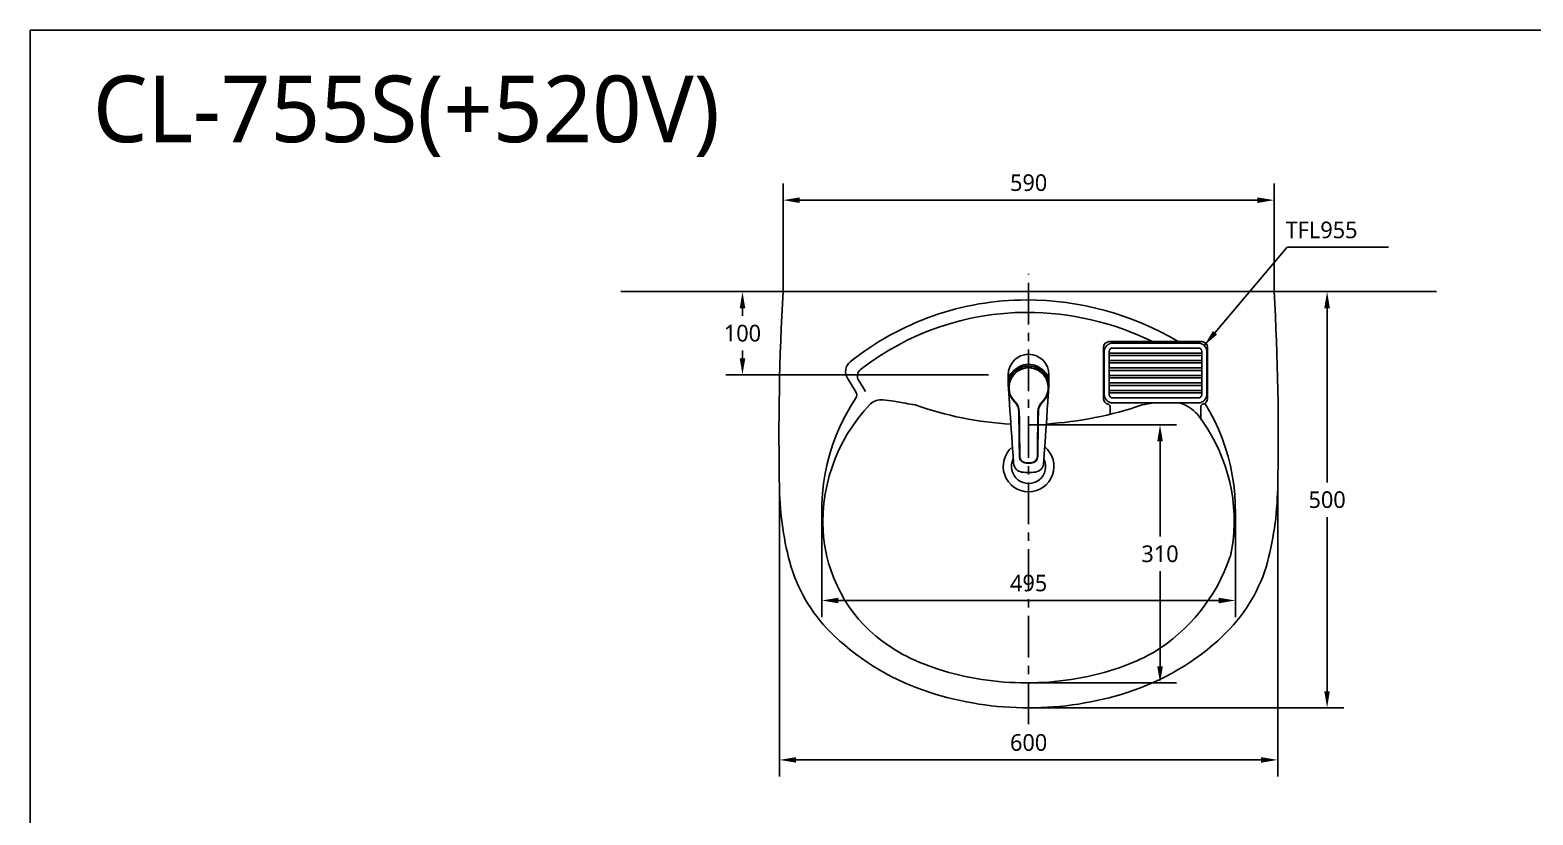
# Model space of a CAD drawing. Extents: x 3779 to 6879, y 0 to 2100.
# Drawn here: x 3779 to 5585, y 1157 to 2100 of the extents above; entities that cross this region are included whole.
import ezdxf

# ---------------------------------------------------------------- set-up
doc = ezdxf.new("R2010")
doc.units = 0
doc.header["$LTSCALE"] = 20
doc.header["$MEASUREMENT"] = 0
doc.linetypes.add('CENTER', pattern=[2, 1.25, -0.25, 0.25, -0.25])
doc.layers.get('0').update_dxf_attribs({"linetype": 'CONTINUOUS'})
doc.layers.get('DEFPOINTS').update_dxf_attribs({"linetype": 'CONTINUOUS'})
for name, color, linetype in [('1', 1, 'CONTINUOUS'), ('3', 3, 'CONTINUOUS'), ('5', 5, 'CONTINUOUS'), ('BASE', 3, 'CONTINUOUS'), ('CENTER', 2, 'CENTER')]:
    doc.layers.add(name, color=color, linetype=linetype)
doc.styles.add('GHS', font='romans', dxfattribs={"bigfont": 'ghs'})
doc.styles.get("Standard").update_dxf_attribs({"font": 'NanumGothic.ttf'})
doc.dimstyles.get("Standard").update_dxf_attribs({"dimtxt": 2.5, "dimasz": 2, "dimexe": 2, "dimexo": 1, "dimgap": 1.5, "dimtad": 1, "dimdec": 0, "dimlfac": 10, "dimrnd": 0.5, "dimzin": 0, "dimdsep": 46, "dimtxsty": 'Standard', "dimcen": 0, "dimclrt": 2, "dimadec": 0, "dimazin": 0, "dimtfac": 1, "dimtdec": 0, "dimtmove": 0, "dimatfit": 3, "dimfxl": 1, "dimtolj": 1, "dimtzin": 0, "dimarcsym": 0})

# ---------------------------------------------------------------- blocks, each defined once
blk = doc.blocks.new('*D51')
at = {"layer": '1', "color": 3, "lineweight": -2, "transparency": 16777216}
for p, q in [((4679.8, 1549.2), (4679.8, 1203.3)), ((5278.5, 1549.2), (5278.5, 1203.3)), ((4699.8, 1223.3), (5258.5, 1223.3))]:
    blk.add_line(p, q, dxfattribs=at)
at = {"layer": '1', "color": 3, "transparency": 16777216}
for points in [[(4699.8, 1226.6), (4699.8, 1219.9), (4679.8, 1223.3)], [(5258.5, 1226.6), (5258.5, 1219.9), (5278.5, 1223.3)]]:
    blk.add_solid(points, dxfattribs=at)
at = {"layer": 'DEFPOINTS', "color": 0, "transparency": 16777216}
for p in [(4679.8, 1549.2), (5278.5, 1549.2), (5278.5, 1223.3)]:
    blk.add_point(p, dxfattribs=at)
at = {"layer": '1', "color": 2, "transparency": 16777216, "insert": (4979.2, 1244.1), "char_height": 20, "attachment_point": 5}
blk.add_mtext('\\A1;600', dxfattribs=at)
blk = doc.blocks.new('*D52')
at = {"layer": '1', "color": 3, "lineweight": -2, "transparency": 16777216}
for p, q in [((5274.2, 1785.8), (5357.9, 1785.8)), ((5337.9, 1765.8), (5337.9, 1556.7)), ((5337.9, 1305.8), (5337.9, 1515)), ((4979.2, 1285.8), (5357.9, 1285.8))]:
    blk.add_line(p, q, dxfattribs=at)
at = {"layer": '1', "color": 3, "transparency": 16777216}
for points in [[(5334.5, 1765.8), (5341.2, 1765.8), (5337.9, 1785.8)], [(5334.5, 1305.8), (5341.2, 1305.8), (5337.9, 1285.8)]]:
    blk.add_solid(points, dxfattribs=at)
at = {"layer": 'DEFPOINTS', "color": 0, "transparency": 16777216}
for p in [(5274.2, 1785.8), (4979.2, 1285.8), (5337.9, 1285.8)]:
    blk.add_point(p, dxfattribs=at)
at = {"layer": '1', "color": 2, "transparency": 16777216, "insert": (5337.9, 1535.8), "char_height": 20, "attachment_point": 5}
blk.add_mtext('\\A1;500', dxfattribs=at)
blk = doc.blocks.new('*D53')
at = {"layer": '1', "color": 3, "lineweight": -2, "transparency": 16777216}
for p, q in [((4684.2, 1785.8), (4684.2, 1915.7)), ((5274.2, 1785.8), (5274.2, 1915.7)), ((4704.2, 1895.7), (5254.2, 1895.7))]:
    blk.add_line(p, q, dxfattribs=at)
at = {"layer": '1', "color": 3, "transparency": 16777216}
for points in [[(4704.2, 1899), (4704.2, 1892.3), (4684.2, 1895.7)], [(5254.2, 1899), (5254.2, 1892.3), (5274.2, 1895.7)]]:
    blk.add_solid(points, dxfattribs=at)
at = {"layer": 'DEFPOINTS', "color": 0, "transparency": 16777216}
for p in [(5274.2, 1895.7), (4684.2, 1785.8), (5274.2, 1785.8)]:
    blk.add_point(p, dxfattribs=at)
at = {"layer": '1', "color": 2, "transparency": 16777216, "insert": (4979.2, 1916.6), "char_height": 20, "attachment_point": 5}
blk.add_mtext('\\A1;590', dxfattribs=at)
blk = doc.blocks.new('*D54')
at = {"layer": '1', "color": 3, "lineweight": -2, "transparency": 16777216}
for p, q in [((4684.2, 1785.8), (4615.3, 1785.8)), ((4635.3, 1765.8), (4635.3, 1756.6)), ((4635.3, 1705.8), (4635.3, 1715)), ((4930.8, 1685.8), (4615.3, 1685.8))]:
    blk.add_line(p, q, dxfattribs=at)
at = {"layer": '1', "color": 3, "transparency": 16777216}
for points in [[(4632, 1765.8), (4638.7, 1765.8), (4635.3, 1785.8)], [(4632, 1705.8), (4638.7, 1705.8), (4635.3, 1685.8)]]:
    blk.add_solid(points, dxfattribs=at)
at = {"layer": 'DEFPOINTS', "color": 0, "transparency": 16777216}
for p in [(4684.2, 1785.8), (4635.3, 1685.8), (4930.8, 1685.8)]:
    blk.add_point(p, dxfattribs=at)
at = {"layer": '1', "color": 2, "transparency": 16777216, "insert": (4635.3, 1735.8), "char_height": 20, "attachment_point": 5}
blk.add_mtext('\\A1;100', dxfattribs=at)
blk = doc.blocks.new('*D55')
at = {"layer": '1', "color": 3, "lineweight": -2, "transparency": 16777216}
for p, q in [((4730.6, 1522.1), (4730.6, 1394.8)), ((5227.7, 1522.1), (5227.7, 1394.8)), ((5207.7, 1414.8), (4750.6, 1414.8))]:
    blk.add_line(p, q, dxfattribs=at)
at = {"layer": '1', "color": 3, "transparency": 16777216}
for points in [[(4750.6, 1418.1), (4750.6, 1411.4), (4730.6, 1414.8)], [(5207.7, 1418.1), (5207.7, 1411.4), (5227.7, 1414.8)]]:
    blk.add_solid(points, dxfattribs=at)
at = {"layer": 'DEFPOINTS', "color": 0, "transparency": 16777216}
for p in [(4730.6, 1522.1), (5227.7, 1522.1), (4730.6, 1414.8)]:
    blk.add_point(p, dxfattribs=at)
at = {"layer": '1', "color": 2, "transparency": 16777216, "insert": (4979.2, 1435.7), "char_height": 20, "attachment_point": 5}
blk.add_mtext('\\A1;495', dxfattribs=at)
blk = doc.blocks.new('*D56')
at = {"layer": '1', "color": 3, "lineweight": -2, "transparency": 16777216}
for p, q in [((4979.2, 1625.9), (5157.1, 1625.9)), ((5137.1, 1605.9), (5137.1, 1491.8)), ((5137.1, 1335.8), (5137.1, 1449.9)), ((4979.2, 1315.8), (5157.1, 1315.8))]:
    blk.add_line(p, q, dxfattribs=at)
at = {"layer": '1', "color": 3, "transparency": 16777216}
for points in [[(5133.8, 1605.9), (5140.5, 1605.9), (5137.1, 1625.9)], [(5133.8, 1335.8), (5140.5, 1335.8), (5137.1, 1315.8)]]:
    blk.add_solid(points, dxfattribs=at)
at = {"layer": 'DEFPOINTS', "color": 0, "transparency": 16777216}
for p in [(4979.2, 1625.9), (5137.1, 1625.9), (4979.2, 1315.8)]:
    blk.add_point(p, dxfattribs=at)
at = {"layer": '1', "color": 2, "transparency": 16777216, "insert": (5137.1, 1470.8), "char_height": 20, "attachment_point": 5}
blk.add_mtext('\\A1;310', dxfattribs=at)

msp = doc.modelspace()

# ---------------------------------------------------------------- linework, layer by layer
at = {"color": 7}
for p, q in [((4684.16288, 1785.823), (4979.16288, 1785.823)), ((5274.16288, 1785.823), (4979.16288, 1785.823)), ((4771.59559, 1665.52731), (4761.44993, 1681.72854)), ((4783.18019, 1665.86966), (4774.97182, 1678.97731))]:
    msp.add_line(p, q, dxfattribs=at)
for centre, radius, start, end in [((7679.16288, 1612.6901), 3000, 176.69156701, 181.21355684), ((4976.66288, 1437.02092), 338.80208, 90, 128.71023198), ((4976.7556, 1419.39421), 356.4288, 59.28510223, 90.01490425), ((2279.16288, 1612.6901), 3000, 358.78644316, 3.30843299), ((4976.66288, 1437.02092), 323.80208, 90, 128.00461267), ((4976.73024, 1416.03695), 344.78605, 63.95999579, 90.01119468), ((4774.16288, 1689.68975), 15, 128.71023198, 212.0559534), ((4783.44712, 1684.28478), 10, 128.00461267, 212.0559534), ((4765.66288, 1661.81208), 7, 322.83449066, 32.0559534), ((4976.64358, 1522.10984), 246.05529, 146.59310921, 192.29392095), ((4937.047, 1508.9637), 205.08256, 136.18559513, 186.20428917), ((4802.1486, 1635.823), 20, 84.31272434, 130.86788306), ((4774.40095, 1357.20127), 300, 79.05464263, 84.31272434), ((4976.66288, 2403.073), 765.25, 259.05464263, 259.91889278), ((4983.11646, 2050.74753), 424.97354, 250.70790399, 266.60066824), ((4970.0168, 2081.87409), 456.09952, 273.8229468, 288.61588634), ((4981.66288, 2403.073), 765.25, 280.08110722, 281.0763954), ((5145.53545, 1604.46274), 50, 42.90598231, 72.23355994), ((4980.15463, 1522.10673), 247.58007, 348.45460261, 31.56162823), ((5014.87056, 1509.13779), 211.47268, 353.93645988, 37.71491731), ((4979.16288, 1575.823), 30.5, 129.41408564, 50.58587576), ((4979.16288, 1575.823), 20.5, 153.61227069, 26.38772931), ((5052.90421, 1556.17111), 373.13443, 181.0776874, 195.73496953), ((4905.42155, 1556.17111), 373.13443, 344.26503047, 358.9223126), ((4957.66775, 1519.9619), 227.06556, 192.78389781, 192.9282645), ((4911.79525, 1509.43188), 180, 192.9282645, 241.99567417), ((5017.24201, 1536.46985), 215.45425, 301.30502539, 341.17497337), ((5173.84585, 1483.08121), 50, 341.17497337, 347.8469159), ((4879.66288, 1513.823), 195, 197.56280558, 226.56150165), ((5078.66288, 1513.823), 195, 313.43849835, 342.43719442), ((4951.85831, 1590.06485), 300, 226.56150165, 252.33902785), ((5006.46744, 1590.06485), 300, 287.66097215, 313.43849835), ((4949.35831, 1580.06485), 260, 241.99567417, 252.33902785), ((5003.96744, 1580.06485), 260, 287.66097215, 297.25164259), ((5077.23135, 1437.8242), 100, 297.25164259, 301.30502539), ((4976.66288, 1665.823), 350, 252.33902785, 270), ((4976.66288, 1665.823), 350, 270, 287.66097215), ((4979.16288, 1675.823), 390, 252.33902785, 270), ((4979.16288, 1675.823), 390, 270, 287.66097215)]:
    msp.add_arc(centre, radius, start, end, dxfattribs=at)
at = {"layer": '1'}
msp.add_line((4489.16288, 1785.823), (5469.16288, 1785.823), dxfattribs=at)
at = {"layer": '1', "color": 7, "linetype": 'Continuous'}
for p, q in [((4976.16288, 1696.00776, 36.5), (4976.16288, 1696.42168, 36.5)), ((4982.16288, 1696.42168, 36.5), (4982.16288, 1696.00776, 36.5)), ((4955.16288, 1674.14059, 36.5), (4955.16288, 1670.49138, 36.5)), ((5003.16288, 1670.49138, 36.5), (5003.16288, 1674.14059, 36.5)), ((4967.56765, 1632.13928, 36.5), (4967.45997, 1641.6045, 36.5)), ((4967.95994, 1641.6102, 36.5), (4968.06762, 1632.14498, 36.5)), ((4990.25814, 1632.14498, 36.5), (4990.36582, 1641.6102, 36.5)), ((4990.86578, 1641.6045, 36.5), (4990.75811, 1632.13928, 36.5)), ((4990.54555, 1615.28975, 36.5), (4990.54706, 1615.28974, 36.5)), ((4976.07171, 1579.84496, 36.5), (4976.07171, 1580.34496, 36.5)), ((4976.07171, 1580.34496, 36.5), (4982.25404, 1580.34496, 36.5)), ((4976.07171, 1579.84496, 36.5), (4982.25404, 1579.84496, 36.5)), ((4982.25404, 1579.84496, 36.5), (4982.25404, 1580.34496, 36.5))]:
    msp.add_line(p, q, dxfattribs=at)
at = {"layer": '1', "color": 7}
msp.add_arc((5189.16288, 1647.67559), 3, 101.53695903, 180, dxfattribs=at)
at = {"layer": '1', "color": 7, "linetype": 'Continuous', "extrusion": (0, 0, -1)}
for centre, major_axis, ratio, start_param, end_param in [((4979.16288, 1670.49138, 36.5), (0, -24.17282), 0.992851, 0.7650129596, 5.5181723476), ((4979.16288, 1670.4914, 36.5), (0, -23.67655), 0.992543, 0.7650129596, 5.5181723476), ((4979.16288, 1674.14059, 36.5), (-24, 0), 0.935718, 0, 1.4454684956), ((4979.16288, 1674.14059, 36.5), (-24, 0), 0.935718, 1.696124158, 3.1415926536), ((4951.46102, 1641.41967, 36.5), (0, -16.12768), 0.992083, 3.9066056132, 4.7009281642), ((4951.46102, 1641.41969, 36.5), (0, -16.62396), 0.992543, 3.9066056132, 4.7009281642), ((5006.86474, 1641.41969, 36.5), (0, -16.62396), 0.992543, 1.582257143, 2.376579694), ((5006.86474, 1641.41967, 36.5), (0, -16.12768), 0.992083, 1.582257143, 2.376579694), ((4974.56373, 1632.52418, 36.5), (-2.47819, 218.64475), 0.032013, 4.6338460931, 4.7109914189), ((4974.56373, 1632.52419, 36.5), (-2.47802, 218.62987), 0.029729, 4.633846093, 4.7109914191), ((4983.76203, 1632.52419, 36.5), (-2.47802, -218.62987), 0.029729, 4.7137865417, 4.7909318677), ((4983.76203, 1632.52418, 36.5), (-2.47819, -218.64475), 0.032013, 4.7137865417, 4.7909318677)]:
    msp.add_ellipse(centre, major_axis=major_axis, ratio=ratio, start_param=start_param, end_param=end_param, dxfattribs=at)
at = {"layer": '1', "color": 7, "linetype": 'Continuous'}
for centre, major_axis, ratio, start_param, end_param in [((4962.88804, 1653.41175, 36.5), (-0.34762, -0.35939), 0.000015, 4.7123730788, 6.3712122468), ((4995.43772, 1653.41175, 36.5), (0.34762, -0.35939), 0.000015, 6.195158368, 7.8539975355), ((4967.95997, 1641.61019, 36.5), (-0.49997, -0.00569), 0.000022, 4.7124339599, 6.281755616), ((4968.06764, 1632.14497, 36.5), (-0.49997, -0.00569), 0.000022, 4.7124339599, 6.2817556166), ((4990.25812, 1632.14497, 36.5), (-0.49997, 0.00569), 0.000022, 3.1423044831, 4.712343232), ((4990.36579, 1641.61019, 36.5), (-0.49997, 0.00569), 0.000022, 3.1423044831, 4.712343232), ((4968.27865, 1615.29657, 36.5), (-0.49995, -0.00684), 0.000022, 4.7124451401, 6.283743557), ((4990.04711, 1615.29657, 36.5), (-0.49995, 0.00684), 0.000022, 3.1423726129, 4.7123332829), ((4968.6606, 1587.71131, 36.5), (-0.49995, -0.00702), 0.000022, 4.7124463904, 6.2848620927), ((4989.66515, 1587.71131, 36.5), (-0.49995, 0.00702), 0.000022, 3.142382966, 4.712333291)]:
    msp.add_ellipse(centre, major_axis=major_axis, ratio=ratio, start_param=start_param, end_param=end_param, dxfattribs=at)
for points, knots in [([(4982.16288, 1696.00776, 36.5), (4982.16288, 1695.96702, 36.5), (4982.10539, 1695.93309, 36.5), (4981.88524, 1695.88219, 36.5), (4981.71964, 1695.8644, 36.5), (4981.30366, 1695.84118, 36.5), (4981.04713, 1695.83532, 36.5), (4980.47893, 1695.82934, 36.5), (4980.15916, 1695.829, 36.5), (4979.50409, 1695.82887, 36.5), (4979.15981, 1695.829, 36.5), (4978.49554, 1695.8289, 36.5), (4978.1663, 1695.82869, 36.5), (4977.56499, 1695.83153, 36.5), (4977.28481, 1695.83473, 36.5), (4976.80994, 1695.85055, 36.5), (4976.60927, 1695.86361, 36.5), (4976.31623, 1695.90444, 36.5), (4976.21988, 1695.93291, 36.5), (4976.16926, 1695.98104, 36.5), (4976.16288, 1695.99401, 36.5), (4976.16288, 1696.00776, 36.5)], [0, 0, 0, 0, 0.1068488527, 0.1068488527, 0.2136620251, 0.2136620251, 0.321009761, 0.321009761, 0.4287284182, 0.4287284182, 0.5358739252, 0.5358739252, 0.6424034434, 0.6424034434, 0.7492201446, 0.7492201446, 0.8567851395, 0.8567851395, 0.9644038311, 0.9644038311, 1, 1, 1, 1]), ([(4968.27862, 1615.29658, 36.5), (4968.33787, 1610.96365, 36.5), (4968.39742, 1606.63072, 36.5), (4968.5246, 1597.43564, 36.5), (4968.59231, 1592.57347, 36.5), (4968.66058, 1587.71132, 36.5)], [0, 0, 0, 0, 0.4712209705, 0.4712209705, 1, 1, 1, 1]), ([(4989.66517, 1587.71132, 36.5), (4989.72602, 1592.04422, 36.5), (4989.78641, 1596.37714, 36.5), (4989.91378, 1605.57222, 36.5), (4989.98066, 1610.4344, 36.5), (4990.04714, 1615.29658, 36.5)], [0, 0, 0, 0, 0.4712209719, 0.4712209719, 1, 1, 1, 1]), ([(4976.07171, 1579.85607, 36.5), (4973.9987, 1579.85607, 36.5), (4971.96836, 1580.71061, 36.5), (4969.06829, 1583.59792, 36.5), (4968.20046, 1585.63204, 36.5), (4968.17121, 1587.70443, 36.5)], [0, 0, 0, 0, 0.5, 0.5, 1, 1, 1, 1]), ([(4968.66058, 1587.71132, 36.5), (4968.68792, 1585.76424, 36.5), (4969.4956, 1583.86643, 36.5), (4972.21674, 1581.14959, 36.5), (4974.12399, 1580.34496, 36.5), (4976.07171, 1580.34496, 36.5)], [0, 0, 0, 0, 0.5, 0.5, 1, 1, 1, 1]), ([(4982.25404, 1580.34496, 36.5), (4984.20176, 1580.34496, 36.5), (4986.10464, 1581.14681, 36.5), (4988.82836, 1583.86304, 36.5), (4989.63784, 1585.76423, 36.5), (4989.66517, 1587.71132, 36.5)], [0, 0, 0, 0, 0.5, 0.5, 1, 1, 1, 1]), ([(4990.15455, 1587.70443, 36.5), (4990.1253, 1585.63239, 36.5), (4989.26431, 1583.60925, 36.5), (4986.36806, 1580.71674, 36.5), (4984.32669, 1579.85607, 36.5), (4982.25404, 1579.85607, 36.5)], [0, 0, 0, 0, 0.5, 0.5, 1, 1, 1, 1])]:
    msp.add_open_spline(points, degree=3, knots=knots, dxfattribs=at)
for points in [[(4967.77882, 1615.28974, 36.5), (4967.9666, 1601.49696, 36.5), (4968.1627, 1587.70432, 36.5)], [(4990.1649, 1587.70429, 36.5), (4990.3593, 1601.49696, 36.5), (4990.54558, 1615.28975, 36.5)]]:
    msp.add_open_spline(points, degree=2, dxfattribs=at)
at = {"layer": '3', "color": 7}
for p, q in [((5069.16288, 1657.47355), (5069.16288, 1718.823)), ((5076.16288, 1725.823), (5187.16288, 1725.823)), ((5194.16288, 1657.47355), (5194.16288, 1718.823)), ((5077.16288, 1638.8107), (5077.16288, 1647.67559)), ((5186.16288, 1633.15244), (5186.16288, 1647.67559))]:
    msp.add_line(p, q, dxfattribs=at)
for centre, radius, start, end in [((5076.16288, 1718.823), 7, 90, 180), ((5187.16288, 1718.823), 7, 0, 90), ((5076.16288, 1657.47355), 7, 180, 258.46304097), ((5074.16288, 1647.67559), 3, 0, 78.46304097), ((5187.16288, 1657.47355), 7, 281.53695903, 0)]:
    msp.add_arc(centre, radius, start, end, dxfattribs=at)
at = {"layer": '5', "color": 7, "linetype": 'Continuous'}
for p, q in [((4954.66288, 1685.823, 36.5), (4954.66288, 1677.85936, 36.5)), ((5003.66288, 1677.85936, 36.5), (5003.66288, 1685.823, 36.5))]:
    msp.add_line(p, q, dxfattribs=at)
at = {"layer": '5', "color": 212}
msp.add_lwpolyline([(3779.16288, 2100), (6879.16288, 2100), (6879.16288, 0), (3779.16288, 0)], close=True, dxfattribs=at)
at = {"layer": '5', "color": 7, "linetype": 'Continuous'}
msp.add_ellipse((4979.16288, 1685.823), major_axis=(0, -24.68399), ratio=0.992546, start_param=1.5707963423, end_param=4.7123889855, dxfattribs=at)
at = {"layer": '5', "color": 7, "linetype": 'Continuous', "extrusion": (0, 0, -1)}
for centre, major_axis, start_param, end_param in [((4979.163, 1394.56553, 36.5), (-300.45686, 4332.81638), 4.7574452124, 4.771564149), ((4979.16286, 1394.56664, 36.5), (-300.45611, -4332.80567), 4.6532139229, 4.6673328944)]:
    msp.add_ellipse(centre, major_axis=major_axis, ratio=0.001187, start_param=start_param, end_param=end_param, dxfattribs=at)
at = {"layer": '5', "color": 7, "linetype": 'Continuous'}
for points, knots in [([(4959.53374, 1688.72013, 36.5), (4961.80033, 1691.71409, 36.5), (4964.78973, 1694.17646, 36.5), (4969.85257, 1696.67824, 36.5), (4971.6682, 1697.3285, 36.5), (4975.34939, 1698.18666, 36.5), (4977.22648, 1698.40586, 36.5), (4982.97139, 1698.4108, 36.5), (4986.75456, 1697.52328, 36.5), (4993.52299, 1694.18709, 36.5), (4996.51431, 1691.72878, 36.5), (4998.79202, 1688.72013, 36.5)], [0, 0, 0, 0, 0.25, 0.25, 0.375, 0.375, 0.5, 0.5, 0.75, 0.75, 1, 1, 1, 1]), ([(4957.07587, 1684.71227, 36.5), (4957.05038, 1684.65946, 36.5), (4956.31628, 1683.13871, 36.5), (4955.196, 1679.99547, 36.5), (4954.62824, 1675.93115, 36.5), (4954.66163, 1673.27376, 36.5), (4954.75841, 1672.04339, 36.5), (4954.83755, 1671.22247, 36.5), (4954.99122, 1669.47291, 36.5), (4955.11115, 1667.92761, 36.5), (4955.19919, 1666.79337, 36.5)], [0, 0, 0, 0, 0.0096401861, 0.277537898, 0.5440080451, 0.6786094454, 0.7123699266, 0.7461355781, 0.8136629996, 1, 1, 1, 1]), ([(4957.08901, 1684.84908, 36.5), (4956.03122, 1682.67351, 36.5), (4955.30444, 1680.34232, 36.5), (4954.82568, 1677.16377, 36.5), (4954.74715, 1676.38883, 36.5), (4954.70622, 1675.61161, 36.5)], [0, 0, 0, 0, 0.7583464892, 0.7583464892, 1, 1, 1, 1]), ([(4954.72294, 1678.96571, 36.5), (4954.78147, 1679.76783, 36.5), (4954.88071, 1680.44685, 36.5), (4955.14161, 1681.75355, 36.5), (4955.30556, 1682.37088, 36.5), (4955.85289, 1684.04757, 36.5), (4956.28609, 1684.9375, 36.5), (4957.14633, 1686.3448, 36.5), (4957.57379, 1686.85496, 36.5), (4958.01923, 1687.19042, 36.5), (4958.1471, 1687.24981, 36.5), (4958.11858, 1686.97173, 36.5), (4958.07053, 1686.81589, 36.5), (4957.68815, 1686.02831, 36.5), (4957.3606, 1685.40768, 36.5), (4957.08901, 1684.84908, 36.5)], [0, 0, 0, 0, 0.125, 0.125, 0.25, 0.25, 0.5, 0.5, 0.75, 0.75, 0.875, 0.875, 0.9375, 0.9375, 1, 1, 1, 1]), ([(4957.07587, 1684.71227, 36.5), (4957.33639, 1685.2724, 36.5), (4957.61382, 1685.82512, 36.5), (4958.02534, 1686.66684, 36.5), (4958.14154, 1686.93433, 36.5), (4958.28656, 1687.41004, 36.5), (4958.18804, 1687.41223, 36.5), (4957.80602, 1687.23966, 36.5), (4957.36449, 1686.76662, 36.5), (4956.46684, 1685.41445, 36.5), (4955.9941, 1684.51208, 36.5), (4955.39456, 1682.80557, 36.5), (4955.21163, 1682.17091, 36.5), (4954.91414, 1680.7889, 36.5), (4954.79816, 1680.05302, 36.5), (4954.72993, 1679.18704, 36.5)], [0, 0, 0, 0, 0.0625, 0.0625, 0.125, 0.125, 0.25, 0.25, 0.5, 0.5, 0.75, 0.75, 0.875, 0.875, 1, 1, 1, 1]), ([(4959.53364, 1688.72016, 36.5), (4959.07467, 1688.08219, 36.5), (4958.15673, 1686.80625, 36.5), (4957.43616, 1685.41026, 36.5), (4957.07587, 1684.71227, 36.5)], [0, 0, 0, 0, 0.5000039789, 1, 1, 1, 1]), ([(5001.24988, 1684.71227, 36.5), (5000.8896, 1685.41026, 36.5), (5000.16903, 1686.80625, 36.5), (4999.25109, 1688.08219, 36.5), (4998.79211, 1688.72016, 36.5)], [0, 0, 0, 0, 0.4999960211, 1, 1, 1, 1]), ([(5003.59582, 1679.18704, 36.5), (5003.52759, 1680.05302, 36.5), (5003.41162, 1680.7889, 36.5), (5003.11413, 1682.17091, 36.5), (5002.9312, 1682.80557, 36.5), (5002.33166, 1684.51208, 36.5), (5001.85892, 1685.41445, 36.5), (5000.96126, 1686.76662, 36.5), (5000.51974, 1687.23966, 36.5), (5000.13772, 1687.41223, 36.5), (5000.0392, 1687.41004, 36.5), (5000.18422, 1686.93433, 36.5), (5000.30042, 1686.66684, 36.5), (5000.71194, 1685.82512, 36.5), (5000.98937, 1685.2724, 36.5), (5001.24988, 1684.71227, 36.5)], [0, 0, 0, 0, 0.125, 0.125, 0.25, 0.25, 0.5, 0.5, 0.75, 0.75, 0.875, 0.875, 0.9375, 0.9375, 1, 1, 1, 1]), ([(5001.23675, 1684.84908, 36.5), (5000.96516, 1685.40768, 36.5), (5000.6376, 1686.02831, 36.5), (5000.25522, 1686.81589, 36.5), (5000.20717, 1686.97173, 36.5), (5000.17866, 1687.24981, 36.5), (5000.30652, 1687.19042, 36.5), (5000.75197, 1686.85496, 36.5), (5001.17943, 1686.3448, 36.5), (5002.03966, 1684.9375, 36.5), (5002.47287, 1684.04757, 36.5), (5003.0202, 1682.37088, 36.5), (5003.18415, 1681.75355, 36.5), (5003.44504, 1680.44685, 36.5), (5003.54429, 1679.76783, 36.5), (5003.60281, 1678.96571, 36.5)], [0, 0, 0, 0, 0.0625, 0.0625, 0.125, 0.125, 0.25, 0.25, 0.5, 0.5, 0.75, 0.75, 0.875, 0.875, 1, 1, 1, 1]), ([(5003.61957, 1675.61093, 36.5), (5003.57865, 1676.38838, 36.5), (5003.50011, 1677.16355, 36.5), (5003.02132, 1680.34232, 36.5), (5002.29454, 1682.67351, 36.5), (5001.23675, 1684.84908, 36.5)], [0, 0, 0, 0, 0.2417075056, 0.2417075056, 1, 1, 1, 1]), ([(5003.12656, 1666.79337, 36.5), (5003.21461, 1667.92761, 36.5), (5003.33454, 1669.47291, 36.5), (5003.48821, 1671.22247, 36.5), (5003.56735, 1672.04339, 36.5), (5003.66412, 1673.27376, 36.5), (5003.69752, 1675.93115, 36.5), (5003.12976, 1679.99547, 36.5), (5002.00947, 1683.13871, 36.5), (5001.27538, 1684.65946, 36.5), (5001.24988, 1684.71227, 36.5)], [0, 0, 0, 0, 0.1863370004, 0.2538644219, 0.2876300734, 0.3213905546, 0.4559919549, 0.722462102, 0.9903598139, 1, 1, 1, 1]), ([(4954.72993, 1679.18704, 36.5), (4954.7298, 1679.22677, 36.5), (4954.72988, 1679.32927, 36.5), (4954.7311, 1679.41477, 36.5), (4954.73232, 1679.46315, 36.5)], [0, 0, 0, 0, 0.3632630274, 1, 1, 1, 1]), ([(4955.19919, 1666.79337, 36.5), (4955.23653, 1666.28344, 36.5), (4955.39426, 1664.12899, 36.5), (4955.58486, 1661.15064, 36.5), (4955.78726, 1657.85941, 36.5), (4955.98703, 1654.56802, 36.5), (4956.15043, 1652.10021, 36.5), (4956.25937, 1650.45501, 36.5)], [0, 0, 0, 0, 0.0936749935, 0.3957793201, 0.546834463, 0.6978896574, 1, 1, 1, 1]), ([(5002.06639, 1650.45501, 36.5), (5002.17533, 1652.10021, 36.5), (5002.33873, 1654.56802, 36.5), (5002.5385, 1657.85941, 36.5), (5002.7409, 1661.15064, 36.5), (5002.9315, 1664.12899, 36.5), (5003.08923, 1666.28344, 36.5), (5003.12656, 1666.79337, 36.5)], [0, 0, 0, 0, 0.3021103426, 0.453165537, 0.6042206799, 0.9063250065, 1, 1, 1, 1]), ([(5003.59344, 1679.46315, 36.5), (5003.59466, 1679.41477, 36.5), (5003.59588, 1679.32927, 36.5), (5003.59595, 1679.22677, 36.5), (5003.59582, 1679.18704, 36.5)], [0, 0, 0, 0, 0.6367369726, 1, 1, 1, 1]), ([(4970.79159, 1569.10951, 36.5), (4968.20682, 1569.46369, 36.5), (4965.83502, 1570.75619, 36.5), (4962.36621, 1574.61805, 36.5), (4961.34286, 1577.08302, 36.5), (4961.16395, 1579.66497, 36.5)], [0, 0, 0, 0, 0.5, 0.5, 1, 1, 1, 1]), ([(4997.1618, 1579.66497, 36.5), (4996.98289, 1577.08302, 36.5), (4995.95955, 1574.61805, 36.5), (4992.49074, 1570.75619, 36.5), (4990.11893, 1569.46369, 36.5), (4987.53417, 1569.10951, 36.5)], [0, 0, 0, 0, 0.5, 0.5, 1, 1, 1, 1])]:
    msp.add_open_spline(points, degree=3, knots=knots, dxfattribs=at)
for points, degree in [([(4959.53364, 1688.72016, 36.5), (4959.42975, 1688.74378, 36.5), (4959.1467, 1688.68344, 36.5), (4958.54367, 1688.2759, 36.5), (4957.82249, 1687.5604, 36.5), (4957.04618, 1686.54035, 36.5), (4956.27944, 1685.22304, 36.5), (4955.58607, 1683.60939, 36.5), (4955.0305, 1681.70331, 36.5), (4954.80048, 1680.23996, 36.5), (4954.73232, 1679.46315, 36.5)], 3), ([(4957.08901, 1684.84908, 36.5), (4957.08758, 1684.80207, 36.5), (4957.0832, 1684.75646, 36.5), (4957.07587, 1684.71227, 36.5)], 3), ([(5003.59344, 1679.46315, 36.5), (5003.52527, 1680.23996, 36.5), (5003.29526, 1681.70331, 36.5), (5002.73969, 1683.60939, 36.5), (5002.04632, 1685.22304, 36.5), (5001.27958, 1686.54035, 36.5), (5000.50327, 1687.5604, 36.5), (4999.78209, 1688.2759, 36.5), (4999.17905, 1688.68344, 36.5), (4998.896, 1688.74378, 36.5), (4998.79211, 1688.72016, 36.5)], 3), ([(5001.24988, 1684.71227, 36.5), (5001.24256, 1684.75646, 36.5), (5001.23818, 1684.80207, 36.5), (5001.23675, 1684.84908, 36.5)], 3), ([(4954.66296, 1677.93816, 36.5), (4954.67288, 1677.54322, 36.5)], 1), ([(4954.72993, 1679.18704, 36.5), (4954.68809, 1678.65572, 36.5), (4954.66302, 1678.08314, 36.5), (4954.67258, 1677.35785, 36.5)], 3), ([(4954.67248, 1677.57006, 36.5), (4954.67209, 1678.10407, 36.5), (4954.69223, 1678.54481, 36.5), (4954.72294, 1678.96569, 36.5)], 3), ([(4954.73232, 1679.46315, 36.5), (4954.72264, 1679.35288, 36.5), (4954.71391, 1679.2417, 36.5), (4954.70617, 1679.12962, 36.5)], 3), ([(4954.72993, 1679.18704, 36.5), (4954.72855, 1679.11321, 36.5), (4954.72622, 1679.03942, 36.5), (4954.72294, 1678.96571, 36.5)], 3), ([(5003.61959, 1679.12962, 36.5), (5003.61185, 1679.2417, 36.5), (5003.60312, 1679.35288, 36.5), (5003.59344, 1679.46315, 36.5)], 3), ([(5003.60282, 1678.96571, 36.5), (5003.59954, 1679.03942, 36.5), (5003.5972, 1679.11321, 36.5), (5003.59582, 1679.18704, 36.5)], 3), ([(5003.65317, 1677.35785, 36.5), (5003.66274, 1678.08314, 36.5), (5003.63767, 1678.65572, 36.5), (5003.59582, 1679.18704, 36.5)], 3), ([(5003.60282, 1678.96569, 36.5), (5003.63353, 1678.54481, 36.5), (5003.65366, 1678.10407, 36.5), (5003.65328, 1677.57006, 36.5)], 3), ([(5003.65066, 1677.50164, 36.5), (5003.66279, 1677.93816, 36.5)], 1), ([(4960.49192, 1589.36356, 36.5), (4960.65655, 1586.9876, 36.5), (4960.82117, 1584.61165, 36.5), (4960.98582, 1582.23572, 36.5)], 3), ([(4997.33994, 1582.23572, 36.5), (4997.50458, 1584.61165, 36.5), (4997.66921, 1586.9876, 36.5), (4997.83384, 1589.36356, 36.5)], 3), ([(4970.79159, 1569.10951, 36.5), (4976.34746, 1568.34823, 36.5), (4981.97536, 1568.34783, 36.5), (4987.53417, 1569.10951, 36.5)], 3)]:
    msp.add_open_spline(points, degree=degree, dxfattribs=at)
for points, weights in [([(4960.98582, 1582.23572, 36.5), (4961.07488, 1580.95036, 36.5), (4961.16395, 1579.66497, 36.5)], [0.500000017234, 0.499999982766, 0.500000017234]), ([(4997.1618, 1579.66497, 36.5), (4997.25088, 1580.95036, 36.5), (4997.33994, 1582.23572, 36.5)], [0.500000019311, 0.499999980689, 0.500000019311])]:
    msp.add_rational_spline(points, weights, degree=2, dxfattribs=at)
at = {"layer": 'BASE', "linetype": 'Continuous'}
for p, q in [((5183.17509, 1724.07816), (5080.17509, 1724.07816)), ((5183.17509, 1718.07816), (5080.17509, 1718.07816)), ((5070.17509, 1662.07816), (5070.17509, 1714.07816)), ((5076.17509, 1662.07816), (5076.17509, 1714.07816)), ((5187.17509, 1712.07816), (5076.17509, 1712.07816)), ((5187.17509, 1709.07816), (5076.17509, 1709.07816)), ((5187.17509, 1703.07816), (5076.17509, 1703.07816)), ((5187.17509, 1700.07816), (5076.17509, 1700.07816)), ((5187.17509, 1662.07816), (5187.17509, 1714.07816)), ((5193.17509, 1662.07816), (5193.17509, 1714.07816)), ((5187.17509, 1694.07816), (5076.17509, 1694.07816)), ((5187.17509, 1691.07816), (5076.17509, 1691.07816)), ((5187.17509, 1685.07816), (5076.17509, 1685.07816)), ((5187.17509, 1682.07816), (5076.17509, 1682.07816)), ((5187.17509, 1676.07816), (5076.17509, 1676.07816)), ((5187.17509, 1673.07816), (5076.17509, 1673.07816)), ((5187.17509, 1667.07816), (5076.17509, 1667.07816)), ((5187.17509, 1664.07816), (5076.17509, 1664.07816)), ((5183.17509, 1658.07816), (5080.17509, 1658.07816)), ((5183.17509, 1652.07816), (5080.17509, 1652.07816))]:
    msp.add_line(p, q, dxfattribs=at)
for centre, radius, start, end in [((5080.17509, 1714.07816), 10, 90, 180), ((5080.17509, 1714.07816), 4, 90, 180), ((5183.17509, 1714.07816), 10, 0, 90), ((5183.17509, 1714.07816), 4, 0, 90), ((5080.17509, 1662.07816), 10, 180, 270), ((5080.17509, 1662.07816), 4, 180, 270), ((5183.17509, 1662.07816), 10, 270, 0), ((5183.17509, 1662.07816), 4, 270, 0)]:
    msp.add_arc(centre, radius, start, end, dxfattribs=at)
at = {"layer": 'CENTER', "color": 1, "linetype": 'CENTER', "ltscale": 2}
msp.add_line((4979.16288, 1266.32975), (4979.16288, 1807.2372), dxfattribs=at)

# ---------------------------------------------------------------- texts
at = {"insert": (3854.55483, 2045.27793), "char_height": 80, "width": 1445.5337636, "attachment_point": 1, "style": 'GHS'}
msp.add_mtext('{\\fNanumGothic|b0|i0|c0|p50;CL-755S(+520V)}', dxfattribs=at)
at = {"color": 2, "insert": (5288.08438, 1869.9505), "char_height": 20, "attachment_point": 1, "style": 'GHS'}
msp.add_mtext_dynamic_manual_height_columns('{\\fNanumGothic|b0|i0|c129|p50;TFL955}', width=158.3659725, gutter_width=13.505, heights=[0], dxfattribs=at)

# ---------------------------------------------------------------- dimensions: what is measured, and where the dimension line sits
at = {"layer": '1'}
dim = msp.add_linear_dim(base=(5274.16288, 1895.66769), p1=(4684.16288, 1785.823), p2=(5274.16288, 1785.823), dimstyle='Standard', override={"dimtxt": 20, "dimasz": 20, "dimexe": 20, "dimexo": 0, "dimgap": 10, "dimtih": 1, "dimtoh": 1, "dimdec": 4, "dimlfac": 1, "dimzin": 8, "dimclrd": 3, "dimclre": 3, "dimtdec": 4}, dxfattribs=at)
dim.commit()
dim.dimension.update_dxf_attribs({"geometry": '*D53', "text_midpoint": (4979.16288, 1916.55467)})
for base, p1, p2, picture, middle in [((4635.32302, 1685.823), (4684.16288, 1785.823), (4930.80167, 1685.823), '*D54', (4635.32302, 1735.823)), ((5337.88082, 1285.823), (5274.16288, 1785.823), (4979.16288, 1285.823), '*D52', (5337.88082, 1535.823))]:
    dim = msp.add_linear_dim(base=base, p1=p1, p2=p2, angle=90, dimstyle='Standard', override={"dimtxt": 20, "dimasz": 20, "dimexe": 20, "dimexo": 0, "dimgap": 10, "dimtih": 1, "dimtoh": 1, "dimdec": 4, "dimlfac": 1, "dimzin": 8, "dimclrd": 3, "dimclre": 3, "dimtdec": 4}, dxfattribs=at)
    dim.commit()
    dim.dimension.update_dxf_attribs({"geometry": picture, "text_midpoint": middle, "dimtype": 160})
dim = msp.add_linear_dim(base=(5137.13277, 1625.86629), p1=(4979.16288, 1315.83193), p2=(4979.16288, 1625.86629), angle=90, dimstyle='Standard', override={"dimtxt": 20, "dimasz": 20, "dimexe": 20, "dimexo": 0, "dimgap": 10, "dimtih": 1, "dimtoh": 1, "dimdec": 4, "dimlfac": 1, "dimzin": 8, "dimclrd": 3, "dimclre": 3, "dimtdec": 4}, dxfattribs=at)
dim.commit()
dim.dimension.update_dxf_attribs({"geometry": '*D56', "text_midpoint": (5137.13277, 1470.84911)})
dim = msp.add_linear_dim(base=(5278.48998, 1223.26137), p1=(4679.83578, 1549.15317), p2=(5278.48998, 1549.15317), text='600', dimstyle='Standard', override={"dimtxt": 20, "dimasz": 20, "dimexe": 20, "dimexo": 0, "dimgap": 10, "dimtih": 1, "dimtoh": 1, "dimdec": 4, "dimlfac": 1, "dimzin": 8, "dimclrd": 3, "dimclre": 3, "dimtdec": 4}, dxfattribs=at)
dim.commit()
dim.dimension.update_dxf_attribs({"geometry": '*D51', "text_midpoint": (4979.16288, 1223.26137), "dimtype": 160})
dim = msp.add_linear_dim(base=(4730.58829, 1414.78286), p1=(5227.73471, 1522.10673), p2=(4730.58829, 1522.10984), text='495', dimstyle='Standard', override={"dimtxt": 20, "dimasz": 20, "dimexe": 20, "dimexo": 0, "dimgap": 10, "dimtih": 1, "dimtoh": 1, "dimdec": 4, "dimlfac": 1, "dimzin": 8, "dimclrd": 3, "dimclre": 3, "dimtdec": 4}, dxfattribs=at)
dim.commit()
dim.dimension.update_dxf_attribs({"geometry": '*D55', "text_midpoint": (4979.1615, 1435.66984)})

# ---------------------------------------------------------------- leaders
msp.add_leader([(5190.24616, 1721.14922), (5289.83961, 1839.1158), (5411.68165, 1839.1158)], dimstyle='Standard', override={"dimtxt": 25, "dimasz": 20, "dimexe": 20, "dimexo": 0, "dimgap": 10, "dimtad": 0, "dimdec": 4, "dimlfac": 1, "dimzin": 8, "dimclrd": 3, "dimclre": 3, "dimtdec": 4, "dimarcsym": 1})

doc.saveas('drawing.dxf')
